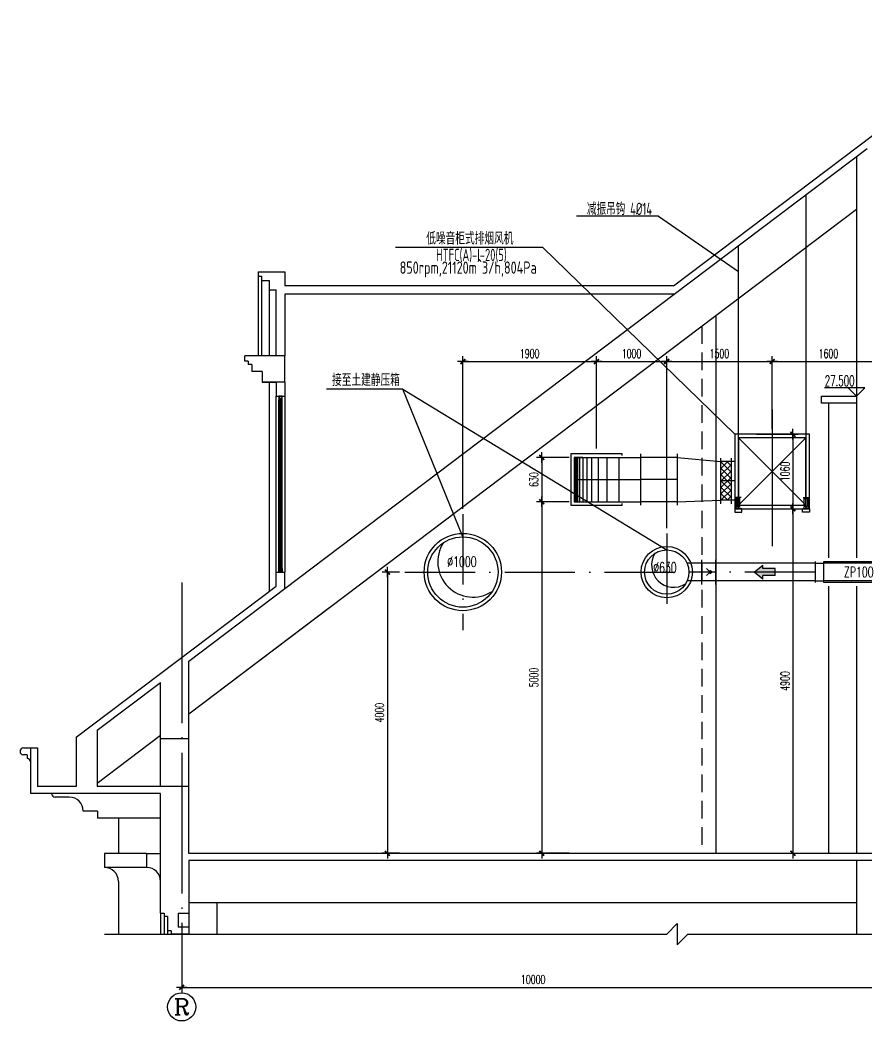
# Model space of a CAD drawing. Extents: x -345393 to -54719, y 203828 to 476815.
# Drawn here: x -92616 to -80581, y 221201 to 235435 of the extents above; entities that cross this region are included whole.
import ezdxf
from ezdxf.enums import TextEntityAlignment as Align

# ---------------------------------------------------------------- set-up
doc = ezdxf.new("R2010")
doc.units = 0
doc.header["$LTSCALE"] = 1000
doc.header["$MEASUREMENT"] = 0
for name, pattern in [('CHENG_DOTE', [1.42, 1, -0.2, 0.02, -0.2]), ('DOTE', [2.42, 2, -0.2, 0.02, -0.2]), ('HIDDEN', [0.375, 0.25, -0.125])]:
    doc.linetypes.add(name, pattern=pattern)
doc.layers.get('0').update_dxf_attribs({"color": 252, "linetype": 'CONTINUOUS'})
doc.layers.get('Defpoints').update_dxf_attribs({"color": 252, "linetype": 'CONTINUOUS'})
for name, color, linetype in [('A-卫生间', 252, 'CONTINUOUS'), ('A-墙线', 252, 'CONTINUOUS'), ('A-立面看线', 252, 'CONTINUOUS'), ('A-装饰构件', 252, 'CONTINUOUS'), ('AXIS', 252, 'CONTINUOUS'), ('AXIS_TEXT', 252, 'CONTINUOUS'), ('DOTE', 250, 'DOTE'), ('WALL', 252, 'CONTINUOUS'), ('WINDOW', 252, 'CONTINUOUS'), ('暖通-风-标注', 160, 'CONTINUOUS'), ('暖通-风-法兰', 2, 'CONTINUOUS'), ('暖通-风-管径', 201, 'CONTINUOUS'), ('暖通-风-设备', 40, 'CONTINUOUS'), ('暖通-风-说明', 3, 'CONTINUOUS'), ('暖通-风-轴线', 5, 'CHENG_DOTE'), ('暖通-风-阀门', 7, 'CONTINUOUS'), ('暖通-风-风管', 4, 'CONTINUOUS'), ('门窗', 252, 'CONTINUOUS')]:
    doc.layers.add(name, color=color, linetype=linetype)
doc.styles.add('_TCH_AXIS', font='COMPLEX', dxfattribs={"bigfont": 'GBCBIG'})
doc.styles.add('COMPLEX', font='COMPLEX')
doc.styles.add('HZ-ZGBZ', font='romanc.shx', dxfattribs={"width": 0.65, "bigfont": '0hztxt.shx'})
doc.styles.add('NT3', font='romans.shx', dxfattribs={"width": 0.65, "bigfont": 'hztxt.shx'})
doc.styles.add('NT4', font='tssdeng.shx', dxfattribs={"width": 0.65, "bigfont": 'tssdchn.shx'})
doc.dimstyles.new('暖-标注50', dxfattribs={"dimscale": 0.5, "dimtxt": 250, "dimasz": 1, "dimexe": 150, "dimexo": 150, "dimgap": 100, "dimtad": 1, "dimdec": 0, "dimdsep": 46, "dimtxsty": 'HZ-ZGBZ', "dimblk": '_DIMX', "dimcen": 0.09, "dimclrt": 7, "dimadec": 0, "dimazin": 0, "dimtfac": 1, "dimtdec": 0, "dimtix": 1, "dimtmove": 2, "dimatfit": 3, "dimldrblk": '_DIMX', "dimfxl": 0, "dimtolj": 1, "dimtzin": 0, "dimarcsym": 0})

# ---------------------------------------------------------------- blocks, each defined once
blk = doc.blocks.new('_DIMX')
blk.add_line((-150, 0), (150, 0))
at = {"const_width": 50}
blk.add_lwpolyline([(-70, -70), (70, 70)], dxfattribs=at)
blk = doc.blocks.new('*D570')
at = {"layer": 'Defpoints', "color": 0}
for p in [(-90316, 222435), (-80316, 222435), (-80316, 221679)]:
    blk.add_point(p, dxfattribs=at)
at = {"layer": '暖通-风-标注', "color": 0, "lineweight": -2}
for p, q in [((-90316, 222360), (-90316, 221604)), ((-80316, 222360), (-80316, 221604)), ((-90316, 221679), (-80317, 221679))]:
    blk.add_line(p, q, dxfattribs=at)
at = {"layer": '暖通-风-标注', "color": 0, "lineweight": -2, "xscale": 0.5, "yscale": 0.5, "zscale": 0.5, "rotation": 180}
blk.add_blockref('_DIMX', (-90316, 221679), dxfattribs=at)
at = {"layer": '暖通-风-标注', "color": 0, "lineweight": -2, "xscale": 0.5, "yscale": 0.5, "zscale": 0.5}
blk.add_blockref('_DIMX', (-80316, 221679), dxfattribs=at)
at = {"layer": '暖通-风-标注', "color": 7, "insert": (-85316, 221792), "char_height": 125, "attachment_point": 5, "style": 'HZ-ZGBZ'}
blk.add_mtext('\\A1;10000', dxfattribs=at)
blk = doc.blocks.new('*U558', base_point=(605664, 161290))
for p, q in [((605564, 161415), (605564, 161165)), ((605564, 161415), (605764, 161415)), ((605764, 161415), (605764, 161165)), ((605644, 161290), (605700, 161340)), ((605644, 161290), (605700, 161240)), ((605564, 161165), (605764, 161165))]:
    blk.add_line(p, q)
at = {"layer": '暖通-风-法兰'}
for p, q in [((605564, 161465), (605564, 161115)), ((605764, 161465), (605764, 161115))]:
    blk.add_line(p, q, dxfattribs=at)
blk = doc.blocks.new('*U559', base_point=(605664, 161290))
at = {"layer": '暖通-风-阀门', "const_width": 27.2}
blk.add_lwpolyline([(605670, 161290, 1), (605697, 161290, 1)], format="xyb", close=True, dxfattribs=at)
at = {"layer": '暖通-风-阀门', "rotation": 180}
blk.add_blockref('*U558', (605664, 161290), dxfattribs=at)
blk = doc.blocks.new('JIANTOU')
blk.add_hatch(color=256).paths.add_polyline_path([(801, 325), (801, 650), (0, 0), (801, -650), (801, -325), (1927, -325), (1927, 325)])
for p, q in [((801, 650), (0, 0)), ((0, 0), (801, -650)), ((801, 650), (801, 325)), ((1927, 325), (801, 325)), ((1927, 325), (1927, -325)), ((1927, -325), (801, -325)), ((801, -325), (801, -650))]:
    blk.add_line(p, q)
blk = doc.blocks.new('上翻630X630')
at = {"layer": '暖通-风-法兰'}
blk.add_line((-365, 0), (365, 0), dxfattribs=at)
blk.add_lwpolyline([(340, 265), (365, 265), (365, 995), (-365, 995), (-365, 265), (-340, 265)], dxfattribs=at)
at = {"layer": '暖通-风-轴线'}
blk.add_line((0, 945), (0, 0), dxfattribs=at)
at = {"layer": '暖通-风-风管'}
for p, q in [((315, 945), (-315, 945)), ((-315, 945), (-315, 0)), ((315, 945), (315, 0))]:
    blk.add_line(p, q, dxfattribs=at)
at = {"layer": '暖通-风-风管', "color": 74}
for p, q in [((315, 939), (-315, 939)), ((315, 931), (-315, 931)), ((315, 918), (-315, 918)), ((315, 900), (-315, 900)), ((315, 870), (-315, 870)), ((315, 823), (-315, 823)), ((315, 768), (-315, 768)), ((315, 700), (-315, 700)), ((315, 606), (-315, 606)), ((315, 481), (-315, 481)), ((315, 311), (-315, 311))]:
    blk.add_line(p, q, dxfattribs=at)
at = {"layer": '暖通-风-风管'}
blk.add_lwpolyline([(315, 825), (315, 945), (-315, 945), (-315, 825)], dxfattribs=at)
blk = doc.blocks.new('*D574')
at = {"layer": 'Defpoints', "color": 0}
for p in [(-84731, 229215), (-85194, 228585), (-84731, 228585)]:
    blk.add_point(p, dxfattribs=at)
at = {"layer": '暖通-风-标注', "color": 0, "lineweight": -2}
for p, q in [((-84806, 229215), (-85269, 229215)), ((-85194, 229214), (-85194, 228585)), ((-84806, 228585), (-85269, 228585))]:
    blk.add_line(p, q, dxfattribs=at)
at = {"layer": '暖通-风-标注', "color": 0, "lineweight": -2, "xscale": 0.5, "yscale": 0.5, "zscale": 0.5}
for p, rotation in [((-85194, 229215), 90), ((-85194, 228585), 270)]:
    blk.add_blockref('_DIMX', p, dxfattribs=dict(at, rotation=rotation))
at = {"layer": '暖通-风-标注', "color": 7, "insert": (-85307, 228900), "char_height": 125, "attachment_point": 5, "rotation": 90, "style": 'HZ-ZGBZ'}
blk.add_mtext('\\A1;630', dxfattribs=at)
blk = doc.blocks.new('_AXISO')
blk.add_circle((0, 0), 0.5)
at = {"layer": 'AXIS_TEXT', "style": 'COMPLEX', "width": 1.041667}
blk.add_attdef('A', text='', height=0.56, dxfattribs=at).set_placement((-0.25, -0.28), (0.25, -0.28), align=Align.FIT)
blk = doc.blocks.new('fg_xsq02')
for p, q in [((-1, 0.6), (-1, -0.6)), ((-1, 0.5), (-0.8, 0.5)), ((-0.8, 0.6), (-0.8, -0.6)), ((0.8, 0.6), (-0.8, 0.6)), ((0.8, -0.6), (0.8, 0.6)), ((1, 0.5), (0.8, 0.5)), ((1, 0.6), (1, -0.6)), ((-1, -0.5), (-0.8, -0.5)), ((-0.8, -0.6), (0.8, -0.6)), ((1, -0.5), (0.8, -0.5))]:
    blk.add_line(p, q)
at = {"linetype": 'HIDDEN'}
for p, q in [((-0.8, 0.5), (0.8, 0.5)), ((-0.8, -0.5), (0.8, -0.5))]:
    blk.add_line(p, q, dxfattribs=at)
blk = doc.blocks.new('*D648')
at = {"layer": 'Defpoints', "color": 0}
for p in [(-84731, 228585), (-85194, 223585), (-84731, 223585)]:
    blk.add_point(p, dxfattribs=at)
at = {"layer": '暖通-风-标注', "color": 0, "linetype": 'Continuous', "lineweight": -2}
for p, q in [((-84806, 228585), (-85269, 228585)), ((-85194, 228584), (-85194, 223585)), ((-84806, 223585), (-85269, 223585))]:
    blk.add_line(p, q, dxfattribs=at)
at = {"layer": '暖通-风-标注', "color": 0, "lineweight": -2, "xscale": 0.5, "yscale": 0.5, "zscale": 0.5}
for p, rotation in [((-85194, 228585), 90), ((-85194, 223585), 270)]:
    blk.add_blockref('_DIMX', p, dxfattribs=dict(at, rotation=rotation))
at = {"layer": '暖通-风-标注', "color": 7, "insert": (-85307, 226085), "char_height": 125, "attachment_point": 5, "rotation": 90, "style": 'HZ-ZGBZ'}
blk.add_mtext('\\A1;5000', dxfattribs=at)
blk = doc.blocks.new('*D649')
at = {"layer": 'Defpoints', "color": 0}
for p in [(-87141, 227585), (-87390, 223585), (-87141, 223585)]:
    blk.add_point(p, dxfattribs=at)
at = {"layer": '暖通-风-标注', "color": 0, "linetype": 'Continuous', "lineweight": -2}
for p, q in [((-87216, 227585), (-87465, 227585)), ((-87390, 227584), (-87390, 223585)), ((-87216, 223585), (-87465, 223585))]:
    blk.add_line(p, q, dxfattribs=at)
at = {"layer": '暖通-风-标注', "color": 0, "lineweight": -2, "xscale": 0.5, "yscale": 0.5, "zscale": 0.5}
for p, rotation in [((-87390, 227585), 90), ((-87390, 223585), 270)]:
    blk.add_blockref('_DIMX', p, dxfattribs=dict(at, rotation=rotation))
at = {"layer": '暖通-风-标注', "color": 7, "insert": (-87502, 225585), "char_height": 125, "attachment_point": 5, "rotation": 90, "style": 'HZ-ZGBZ'}
blk.add_mtext('\\A1;4000', dxfattribs=at)
blk = doc.blocks.new('*D650')
at = {"layer": 'Defpoints', "color": 0}
for p in [(-84416, 230578), (-84416, 229265), (-86316, 228410)]:
    blk.add_point(p, dxfattribs=at)
at = {"layer": '暖通-风-标注', "color": 0, "linetype": 'Continuous', "lineweight": -2}
for p, q in [((-86316, 228485), (-86316, 230653)), ((-84416, 229340), (-84416, 230653)), ((-86316, 230578), (-84417, 230578))]:
    blk.add_line(p, q, dxfattribs=at)
at = {"layer": '暖通-风-标注', "color": 0, "lineweight": -2, "xscale": 0.5, "yscale": 0.5, "zscale": 0.5, "rotation": 180}
blk.add_blockref('_DIMX', (-86316, 230578), dxfattribs=at)
at = {"layer": '暖通-风-标注', "color": 0, "lineweight": -2, "xscale": 0.5, "yscale": 0.5, "zscale": 0.5}
blk.add_blockref('_DIMX', (-84416, 230578), dxfattribs=at)
at = {"layer": '暖通-风-标注', "color": 7, "insert": (-85366, 230691), "char_height": 125, "attachment_point": 5, "style": 'HZ-ZGBZ'}
blk.add_mtext('\\A1;1900', dxfattribs=at)
blk = doc.blocks.new('*D651')
at = {"layer": 'Defpoints', "color": 0}
for p in [(-83417, 230578), (-84416, 229265), (-83417, 228132)]:
    blk.add_point(p, dxfattribs=at)
at = {"layer": '暖通-风-标注', "color": 0, "linetype": 'Continuous', "lineweight": -2}
for p, q in [((-84416, 229340), (-84416, 230653)), ((-83417, 228207), (-83417, 230653)), ((-84416, 230578), (-83417, 230578))]:
    blk.add_line(p, q, dxfattribs=at)
at = {"layer": '暖通-风-标注', "color": 0, "lineweight": -2, "xscale": 0.5, "yscale": 0.5, "zscale": 0.5, "rotation": 180}
blk.add_blockref('_DIMX', (-84416, 230578), dxfattribs=at)
at = {"layer": '暖通-风-标注', "color": 0, "lineweight": -2, "xscale": 0.5, "yscale": 0.5, "zscale": 0.5}
blk.add_blockref('_DIMX', (-83417, 230578), dxfattribs=at)
at = {"layer": '暖通-风-标注', "color": 7, "insert": (-83917, 230691), "char_height": 125, "attachment_point": 5, "style": 'HZ-ZGBZ'}
blk.add_mtext('\\A1;1000', dxfattribs=at)
blk = doc.blocks.new('*D652')
at = {"layer": 'Defpoints', "color": 0}
for p in [(-81916, 230578), (-81916, 229545), (-83417, 228207)]:
    blk.add_point(p, dxfattribs=at)
at = {"layer": '暖通-风-标注', "color": 0, "linetype": 'Continuous', "lineweight": -2}
for p, q in [((-83417, 228282), (-83417, 230653)), ((-81916, 229620), (-81916, 230653)), ((-83416, 230578), (-81917, 230578))]:
    blk.add_line(p, q, dxfattribs=at)
at = {"layer": '暖通-风-标注', "color": 0, "lineweight": -2, "xscale": 0.5, "yscale": 0.5, "zscale": 0.5, "rotation": 180}
blk.add_blockref('_DIMX', (-83417, 230578), dxfattribs=at)
at = {"layer": '暖通-风-标注', "color": 0, "lineweight": -2, "xscale": 0.5, "yscale": 0.5, "zscale": 0.5}
blk.add_blockref('_DIMX', (-81916, 230578), dxfattribs=at)
at = {"layer": '暖通-风-标注', "color": 7, "insert": (-82667, 230691), "char_height": 125, "attachment_point": 5, "style": 'HZ-ZGBZ'}
blk.add_mtext('\\A1;1500', dxfattribs=at)
blk = doc.blocks.new('*D653')
at = {"layer": 'Defpoints', "color": 0}
for p in [(-80316, 230578), (-80316, 230085), (-81916, 229545)]:
    blk.add_point(p, dxfattribs=at)
at = {"layer": '暖通-风-标注', "color": 0, "linetype": 'Continuous', "lineweight": -2}
for p, q in [((-81916, 229620), (-81916, 230653)), ((-80316, 230160), (-80316, 230653)), ((-81916, 230578), (-80317, 230578))]:
    blk.add_line(p, q, dxfattribs=at)
at = {"layer": '暖通-风-标注', "color": 0, "lineweight": -2, "xscale": 0.5, "yscale": 0.5, "zscale": 0.5, "rotation": 180}
blk.add_blockref('_DIMX', (-81916, 230578), dxfattribs=at)
at = {"layer": '暖通-风-标注', "color": 0, "lineweight": -2, "xscale": 0.5, "yscale": 0.5, "zscale": 0.5}
blk.add_blockref('_DIMX', (-80316, 230578), dxfattribs=at)
at = {"layer": '暖通-风-标注', "color": 7, "insert": (-81116, 230691), "char_height": 125, "attachment_point": 5, "style": 'HZ-ZGBZ'}
blk.add_mtext('\\A1;1600', dxfattribs=at)
blk = doc.blocks.new('*D656')
at = {"layer": 'Defpoints', "color": 0}
for p in [(-82216, 229545), (-82216, 228485), (-81621, 228485)]:
    blk.add_point(p, dxfattribs=at)
at = {"layer": '暖通-风-标注', "color": 0, "linetype": 'Continuous', "lineweight": -2}
for p, q in [((-82141, 229545), (-81546, 229545)), ((-81621, 229544), (-81621, 228485)), ((-82141, 228485), (-81546, 228485))]:
    blk.add_line(p, q, dxfattribs=at)
at = {"layer": '暖通-风-标注', "color": 0, "lineweight": -2, "xscale": 0.5, "yscale": 0.5, "zscale": 0.5}
for p, rotation in [((-81621, 229545), 90), ((-81621, 228485), 270)]:
    blk.add_blockref('_DIMX', p, dxfattribs=dict(at, rotation=rotation))
at = {"layer": '暖通-风-标注', "color": 7, "insert": (-81733, 229015), "char_height": 125, "attachment_point": 5, "rotation": 90, "style": 'HZ-ZGBZ'}
blk.add_mtext('\\A1;1060', dxfattribs=at)
blk = doc.blocks.new('*D657')
at = {"layer": 'Defpoints', "color": 0}
for p in [(-82216, 228485), (-82134, 223585), (-81621, 223585)]:
    blk.add_point(p, dxfattribs=at)
at = {"layer": '暖通-风-标注', "color": 0, "linetype": 'Continuous', "lineweight": -2}
for p, q in [((-82141, 228485), (-81546, 228485)), ((-81621, 228484), (-81621, 223585)), ((-82059, 223585), (-81546, 223585))]:
    blk.add_line(p, q, dxfattribs=at)
at = {"layer": '暖通-风-标注', "color": 0, "lineweight": -2, "xscale": 0.5, "yscale": 0.5, "zscale": 0.5}
for p, rotation in [((-81621, 228485), 90), ((-81621, 223585), 270)]:
    blk.add_blockref('_DIMX', p, dxfattribs=dict(at, rotation=rotation))
at = {"layer": '暖通-风-标注', "color": 7, "insert": (-81733, 226035), "char_height": 125, "attachment_point": 5, "rotation": 90, "style": 'HZ-ZGBZ'}
blk.add_mtext('\\A1;4900', dxfattribs=at)

msp = doc.modelspace()

# ---------------------------------------------------------------- hatches: boundary and pattern name
at = {"layer": '暖通-风-法兰'}
h = msp.add_hatch(dxfattribs=at)
h.set_pattern_fill('ANSI37', color=75, scale=20, style=0)
h.set_pattern_definition([(315, (-10558066.854, 16899691.81), (-44.9012806, -44.9012806), []), (225, (-10558066.854, 16899691.81), (-44.9012806, 44.9012806), [])])
h.paths.add_polyline_path([(-82646.44732, 228604.70098), (-82496.44732, 228604.70098), (-82496.44732, 228879.70098), (-82646.44732, 228879.70098)])
h.paths.add_polyline_path([(-82646.44732, 228879.70098), (-82496.44732, 228879.70098), (-82496.44732, 229154.70098), (-82646.44732, 229154.70098)])

# ---------------------------------------------------------------- linework, layer by layer
at = {"layer": 'A-卫生间'}
for p, q in [((-80716.45719, 233496.03094), (-80716.45719, 230084.70098)), ((-90216.44732, 225566.2559), (-80716.45719, 232744.02622)), ((-88850.14764, 227350.57851), (-83311.13221, 231535.6124)), ((-82716.44732, 231232.92257), (-82716.44732, 223584.70098)), ((-80716.45719, 229984.70098), (-80716.45719, 227784.70098)), ((-80716.45719, 227384.70098), (-80716.45719, 223584.70098)), ((-90216.44732, 225566.2559), (-88206.7406, 227084.70098)), ((-91516.45378, 224584.02879), (-90616.44568, 225264.03491)), ((-80716.45719, 223484.70098), (-80716.45719, 222434.70098)), ((-90216.44732, 222884.70098), (-80716.45719, 222884.70098)), ((-89816.45018, 222884.70098), (-89816.45018, 222434.70098))]:
    msp.add_line(p, q, dxfattribs=at)
at = {"layer": 'A-卫生间', "linetype": 'HIDDEN'}
msp.add_line((-82916.44732, 231081.81145), (-82916.44732, 223584.70098), dxfattribs=at)
at = {"layer": 'A-墙线'}
for p, q in [((-81116.45719, 229984.70098), (-81116.45719, 227784.70098)), ((-81116.45719, 227384.70098), (-81116.45719, 223584.70098))]:
    msp.add_line(p, q, dxfattribs=at)
msp.add_lwpolyline([(-81216.45719, 230084.70098), (-80716.45719, 230084.70098), (-80716.45719, 229984.70098), (-81216.45719, 229984.70098)], close=True, dxfattribs=at)
at = {"layer": 'A-立面看线'}
for p, q in [((-89230.1477, 231793.49721), (-89230.14777, 230660.13898)), ((-89180.1477, 231731.75102), (-89180.14776, 230660.13898)), ((-89070.1477, 231596.64726), (-89070.14776, 230660.13897)), ((-89070.14776, 230285.13914), (-89070.1483, 227309.68734)), ((-88970.14764, 227585.13888), (-88970.14764, 230085.13888)), ((-88850.14764, 230085.13888), (-88850.14764, 227585.13888)), ((-91216.44732, 224084.70098), (-91216.44732, 223584.70098)), ((-90816.44732, 223584.70098), (-91416.44732, 223584.70098)), ((-91416.44732, 223584.70098), (-91416.44732, 223384.70098)), ((-90816.44732, 223384.70098), (-91416.44732, 223384.70098)), ((-91216.44732, 223184.70098), (-91216.44732, 222434.70098))]:
    msp.add_line(p, q, dxfattribs=at)
msp.add_arc((-91416.44732, 223184.70098), 200, 0, 90, dxfattribs=at)
at = {"layer": 'A-装饰构件'}
for p, q in [((-92566.44732, 225084.70098), (-92466.44732, 225084.70098)), ((-92516.44732, 224984.70098), (-92566.44786, 224984.70098)), ((-92516.44732, 224984.70098), (-92516.44732, 224934.70098)), ((-91916.44732, 224384.70098), (-92116.44797, 224384.70098)), ((-91516.44732, 224184.70098), (-91716.44732, 224184.70098)), ((-91516.44732, 224184.70098), (-91516.44732, 224084.70098)), ((-90616.44568, 224084.70098), (-91516.44732, 224084.70098)), ((-90816.44732, 223584.70098), (-90816.44732, 223384.70098)), ((-90816.44732, 223584.70098), (-90616.44732, 223584.70098)), ((-90616.44732, 222734.70098), (-90616.44732, 222434.70098)), ((-90566.44732, 222684.70098), (-90566.44732, 222434.70098)), ((-90516.44732, 222484.70098), (-90516.44732, 222434.70098))]:
    msp.add_line(p, q, dxfattribs=at)
for centre, radius, start, end in [((-92566.44732, 225034.70098), 50, 90, 270), ((-92516.44732, 224884.70098), 50, 0, 90.000265817), ((-92116.44732, 224434.70098), 50, 180, 270), ((-91916.44732, 224184.70098), 200, 0, 90), ((-90816.44732, 223184.70098), 200, 0, 90)]:
    msp.add_arc(centre, radius, start, end, dxfattribs=at)
at = {"layer": 'AXIS'}
msp.add_line((-90316.44732, 222434.70098), (-90316.44732, 221600.80605), dxfattribs=at)
at = {"layer": 'DOTE'}
for p, q in [((-81916.44732, 229897.35401), (-81916.44732, 227954.2618)), ((-90316.44732, 227435.19949), (-90316.44732, 222434.70098))]:
    msp.add_line(p, q, dxfattribs=at)
at = {"layer": 'WALL'}
for p, q in [((-83318.18867, 231655.6124), (-78316.45378, 235434.70098)), ((-83311.1288, 231535.6124), (-80566.45719, 233609.36428)), ((-89230.1477, 231855.6124), (-89230.1477, 231793.49721)), ((-89230.1477, 231855.6124), (-88850.14764, 231855.6124)), ((-89230.1477, 231793.49721), (-89180.1477, 231793.49721)), ((-89180.1477, 231793.49721), (-89180.1477, 231731.75102)), ((-89180.1477, 231731.75102), (-89070.1477, 231731.75102)), ((-89070.1477, 231731.75102), (-89070.1477, 231596.64726)), ((-88850.14764, 231855.6124), (-88850.14764, 231655.6124)), ((-89070.1477, 231596.64726), (-88970.14764, 231596.64726)), ((-88970.14764, 230660.13896), (-88970.14764, 231596.64726)), ((-83318.18867, 231655.6124), (-88850.14764, 231655.6124)), ((-88850.14764, 231535.6124), (-88850.14764, 230660.13896)), ((-83311.1288, 231535.6124), (-88850.14764, 231535.6124)), ((-89420.1477, 230585.13899), (-89420.1477, 230660.13899)), ((-88850.14764, 230660.13896), (-89420.1477, 230660.13899)), ((-88850.14764, 230285.13911), (-88850.14764, 230660.13896)), ((-89370.1477, 230585.13899), (-89420.1477, 230585.13899)), ((-89370.1477, 230585.13899), (-89370.14771, 230535.13899)), ((-89320.14771, 230535.13899), (-89370.14771, 230535.13899)), ((-89320.14771, 230535.13899), (-89320.14773, 230435.13899)), ((-89170.14773, 230435.13898), (-89320.14773, 230435.13899)), ((-89170.14773, 230435.13898), (-89170.14776, 230285.13915)), ((-89170.14774, 230395.16869), (-89170.14776, 230285.1388)), ((-88850.14764, 230285.13911), (-89170.14776, 230285.13915)), ((-89170.14776, 230285.1388), (-88970.14764, 230285.1388)), ((-88970.14764, 230285.1388), (-88970.14764, 230085.13888)), ((-88850.14764, 230285.13911), (-88850.14764, 230085.13888)), ((-88970.14764, 230085.13888), (-88850.14764, 230085.13888)), ((-88970.14764, 227385.24339), (-88970.14764, 227585.13888)), ((-88970.14764, 227585.13888), (-88850.14764, 227585.13888)), ((-88850.14764, 227350.57594), (-88850.14764, 227585.13888)), ((-91816.45378, 225234.70098), (-88970.14764, 227385.24339)), ((-90216.44732, 226318.26063), (-88850.14764, 227350.57594)), ((-90216.44732, 223584.70098), (-90216.44732, 226318.26063)), ((-91516.45378, 225336.03352), (-90616.44568, 226016.03964)), ((-90616.44568, 224534.70098), (-90616.44568, 226016.03964)), ((-91516.45378, 225336.03352), (-91516.45378, 224534.70098)), ((-91816.45378, 225234.70098), (-91816.45378, 224534.70098)), ((-90616.44568, 225216.03964), (-90216.44732, 225216.03964)), ((-92466.44732, 225084.70098), (-92466.44732, 224434.70098)), ((-92466.44732, 225084.70098), (-92366.44732, 225084.70098)), ((-92366.44732, 225084.70098), (-92366.44732, 224534.70098)), ((-91816.45378, 224534.70098), (-92366.44732, 224534.70098)), ((-90216.44732, 224534.70098), (-91516.45378, 224534.70098)), ((-90616.44568, 224434.70098), (-92466.44732, 224434.70098)), ((-90616.44732, 222734.70098), (-90616.44568, 224434.70098)), ((-80416.45719, 223484.70098), (-90216.44875, 223484.70098)), ((-75316.44732, 223584.70098), (-90216.44732, 223584.70098)), ((-90216.44732, 223484.70098), (-90216.44732, 222434.70098)), ((-90616.44732, 222734.70098), (-90566.44732, 222734.70098)), ((-90566.44732, 222734.70098), (-90566.44732, 222684.70098)), ((-90516.44732, 222684.70098), (-90566.44732, 222684.70098)), ((-90516.44732, 222684.70098), (-90516.44732, 222484.70098)), ((-90366.44732, 222734.70098), (-90366.44732, 222534.70098)), ((-90366.44732, 222734.70098), (-90216.44732, 222734.70098)), ((-90466.44732, 222484.70098), (-90516.44732, 222484.70098)), ((-90466.44732, 222484.70098), (-90466.44732, 222434.70098)), ((-90216.44732, 222534.70098), (-90366.44732, 222534.70098)), ((-90216.44732, 222434.70098), (-90466.44732, 222434.70098))]:
    msp.add_line(p, q, dxfattribs=at)
at = {"layer": 'WINDOW'}
for p, q in [((-88935.14765, 230035.13888), (-88917.64764, 230035.13888)), ((-88935.14764, 230085.13888), (-88935.14764, 230035.13888)), ((-88885.14764, 230085.13888), (-88935.14764, 230085.13888)), ((-88935.14764, 227635.13888), (-88935.14764, 230035.13888)), ((-88931.14764, 230081.13888), (-88931.14764, 230039.13888)), ((-88889.14764, 230081.13888), (-88931.14764, 230081.13888)), ((-88931.14764, 230039.13888), (-88921.64764, 230039.13888)), ((-88921.64764, 230059.13888), (-88898.64764, 230059.13888)), ((-88921.64764, 230039.13888), (-88921.64764, 230059.13888)), ((-88917.64764, 230055.13888), (-88902.64764, 230055.13888)), ((-88917.64764, 230035.13888), (-88917.64764, 230055.13888)), ((-88902.64764, 230055.13888), (-88902.64764, 230035.13888)), ((-88902.64764, 230035.13888), (-88885.14764, 230035.13888)), ((-88898.64764, 230059.13888), (-88898.64764, 230039.13888)), ((-88898.64764, 230039.13888), (-88889.14764, 230039.13888)), ((-88889.14764, 230039.13888), (-88889.14764, 230081.13888)), ((-88885.14765, 227635.13888), (-88885.14764, 230035.13888)), ((-88885.14764, 230035.13888), (-88885.14764, 230085.13888)), ((-88935.14765, 227635.13888), (-88917.64764, 227635.13888)), ((-88935.14764, 227585.13888), (-88935.14764, 227635.13888)), ((-88931.14764, 227631.13888), (-88921.64764, 227631.13888)), ((-88931.14764, 227589.13888), (-88931.14764, 227631.13888)), ((-88921.64764, 227631.13888), (-88921.64764, 227611.13888)), ((-88921.64764, 227611.13888), (-88898.64764, 227611.13888)), ((-88917.64764, 227635.13888), (-88917.64764, 227615.13888)), ((-88917.64764, 227615.13888), (-88902.64764, 227615.13888)), ((-88902.64764, 227635.13888), (-88885.14764, 227635.13888)), ((-88902.64764, 227615.13888), (-88902.64764, 227635.13888)), ((-88898.64764, 227631.13888), (-88889.14764, 227631.13888)), ((-88898.64764, 227611.13888), (-88898.64764, 227631.13888)), ((-88889.14764, 227631.13888), (-88889.14764, 227589.13888)), ((-88885.14764, 227635.13888), (-88885.14764, 227585.13888)), ((-88885.14764, 227585.13888), (-88935.14764, 227585.13888)), ((-88889.14764, 227589.13888), (-88931.14764, 227589.13888))]:
    msp.add_line(p, q, dxfattribs=at)
at = {"layer": '暖通-风-标注', "const_width": 20}
for points in [[(-81436.44732, 228484.70098), (-81436.44732, 232952.0384)], [(-82396.44732, 228484.70098), (-82396.44732, 232226.70507)]]:
    msp.add_lwpolyline(points, dxfattribs=at)
at = {"layer": '暖通-风-标注'}
for points in [[(-82358.94732, 228644.70098), (-82433.94732, 228644.70098), (-82433.94732, 228494.70098), (-82358.94732, 228494.70098)], [(-81473.94732, 228644.70098), (-81398.94732, 228644.70098), (-81398.94732, 228494.70098), (-81473.94732, 228494.70098)], [(-91416.44732, 222434.70098), (-83416.44732, 222434.70098), (-83266.46997, 222584.67832), (-83266.42467, 222284.72363), (-83116.44732, 222434.70098), (-75116.44732, 222434.70098)]]:
    msp.add_lwpolyline(points, dxfattribs=at)
for points in [[(-82418.94732, 228517.20098), (-82373.94732, 228517.20098), (-82373.94732, 228629.70098), (-82418.94732, 228629.70098)], [(-81413.94732, 228517.20098), (-81458.94732, 228517.20098), (-81458.94732, 228629.70098), (-81413.94732, 228629.70098)], [(-82446.44732, 228434.70098), (-82346.44732, 228434.70098), (-82346.44732, 228484.70098), (-82446.44732, 228484.70098)], [(-81386.44732, 228434.70098), (-81486.44732, 228434.70098), (-81486.44732, 228484.70098), (-81386.44732, 228484.70098)]]:
    msp.add_lwpolyline(points, close=True, dxfattribs=at)
at = {"layer": '暖通-风-法兰'}
for p, q in [((-83269.41154, 229264.70098), (-83269.41154, 228534.70098)), ((-82646.44732, 228554.70098), (-82646.44732, 229204.70098)), ((-82496.44732, 228554.70098), (-82496.44732, 229204.70098))]:
    msp.add_line(p, q, dxfattribs=at)
for centre, radius in [((-86316.44732, 227584.70098), 550), ((-83416.44732, 227584.70098), 365)]:
    msp.add_circle(centre, radius, dxfattribs=at)
for centre, radius, start, end in [((-86173.09534, 227728.05296), 500, 146.696666244, 303.303333755), ((-83317.20488, 227683.94342), 315, 147.872238107, 302.127761892)]:
    msp.add_arc(centre, radius, start, end, dxfattribs=at)
at = {"layer": '暖通-风-设备'}
msp.add_lwpolyline([(-81386.44732, 228484.70098), (-81386.44732, 229544.70098), (-82446.44732, 229544.70098), (-82446.44732, 228484.70098)], close=True, dxfattribs=at)
at = {"layer": '暖通-风-说明'}
for p, q in [((-83535.36177, 232647.31184), (-84700.78899, 232647.31184)), ((-83535.36177, 232647.31184), (-82396.44732, 231857.51285)), ((-85176.71215, 232200.29601), (-87275.38336, 232200.29601)), ((-85176.71215, 232200.29601), (-82446.44732, 229544.70098)), ((-87172.04269, 230186.76151), (-88258.52527, 230186.76151)), ((-86316.44732, 228084.70098), (-87172.04269, 230186.76151)), ((-87172.04269, 230186.76151), (-83416.90783, 227899.70064)), ((-80596.44427, 230204.70098), (-81172.81057, 230204.70098)), ((-80716.44427, 230084.70098), (-80836.44427, 230204.70098)), ((-80716.44427, 230084.70098), (-80596.44427, 230204.70098)), ((-82396.44732, 229494.70098), (-81436.44732, 228534.70098)), ((-82396.44732, 228534.70098), (-81436.44732, 229494.70098))]:
    msp.add_line(p, q, dxfattribs=at)
msp.add_lwpolyline([(-81436.44732, 228534.70098), (-81436.44732, 229494.70098), (-82396.44732, 229494.70098), (-82396.44732, 228534.70098)], close=True, dxfattribs=at)
at = {"layer": '暖通-风-轴线'}
for p, q in [((-83269.41154, 228899.70098), (-83786.44732, 228899.70098)), ((-82446.44732, 228879.70098), (-82646.44732, 228879.70098)), ((-86316.44732, 228409.70098), (-86316.44732, 226759.70098)), ((-83416.90783, 228132.20098), (-83416.90783, 227025.62224)), ((-87141.44732, 227584.70098), (-83091.34423, 227584.70098)), ((-81302.96364, 227584.70098), (-83101.44732, 227584.70098))]:
    msp.add_line(p, q, dxfattribs=at)
at = {"layer": '暖通-风-风管'}
for p, q in [((-83269.41154, 229214.70098), (-83786.44732, 229214.70098)), ((-83269.41154, 229214.70098), (-82646.44732, 229154.70098)), ((-82446.44732, 229154.70098), (-82646.44732, 229154.70098)), ((-83269.41154, 228584.70098), (-82646.44732, 228604.70098)), ((-82446.44732, 228604.70098), (-82646.44732, 228604.70098)), ((-83269.41154, 228584.70098), (-83786.44732, 228584.70098)), ((-81302.96364, 227709.70098), (-83127.31067, 227709.70098)), ((-81302.96364, 227459.70098), (-83127.31067, 227459.70098))]:
    msp.add_line(p, q, dxfattribs=at)
for centre, radius in [((-86316.44732, 227584.70098), 500), ((-83416.44732, 227584.70098), 315)]:
    msp.add_circle(centre, radius, dxfattribs=at)
at = {"layer": '门窗'}
for p, q in [((-88917.64765, 227635.13888), (-88917.64764, 230035.13888)), ((-88902.64765, 227615.13888), (-88902.64764, 230035.13888))]:
    msp.add_line(p, q, dxfattribs=at)

# ---------------------------------------------------------------- block references
at = {"layer": 'AXIS'}
ref = msp.add_blockref('_AXISO', (-90316.44732, 221400.80605), dxfattribs=dict(at, xscale=400, yscale=400, zscale=400))
ref.add_attrib('A', 'R', dxfattribs={"layer": 'AXIS_TEXT', "height": 226.27417, "style": '_TCH_AXIS', "width": 1.166667}).set_placement((-90429.5844, 221287.66897), (-90203.31023, 221287.66897), align=Align.FIT)
at = {"layer": '暖通-风-设备', "xscale": -600, "yscale": 250, "zscale": 600}
msp.add_blockref('fg_xsq02', (-80702.96364, 227584.70098), dxfattribs=at)
at = {"layer": '暖通-风-说明', "xscale": -0.1538561824709177, "yscale": 0.1538561824709177, "zscale": 0.1538561829212204, "rotation": 180}
msp.add_blockref('JIANTOU', (-82170.86777, 227584.70098), dxfattribs=at)
at = {"layer": '暖通-风-阀门'}
msp.add_blockref('*U559', (-82816.44732, 227584.70098), dxfattribs=at)
at = {"layer": '暖通-风-风管', "rotation": 90}
msp.add_blockref('上翻630X630', (-83786.44732, 228899.70098), dxfattribs=at)

# ---------------------------------------------------------------- texts
at = {"layer": '暖通-风-管径', "style": 'NT3', "width": 0.65}
for s, p in [('%%C1000', (-86329.78144, 227731.92964)), ('%%C630', (-83441.48119, 227647.95728)), ('ZP100', (-80683.67698, 227584.70098))]:
    msp.add_text(s, height=150, dxfattribs=at).set_placement(p, align=Align.MIDDLE)
at = {"layer": '暖通-风-说明', "style": 'NT4', "width": 0.65}
msp.add_text('减振吊钩 4%%c14', height=175, dxfattribs=at).set_placement((-84551.75034, 232661.49444))
at = {"layer": '暖通-风-说明', "style": 'NT4'}
for s, width, p in [('低噪音柜式排烟风机', 0.75, (-86217.54596, 232242.00484)), ('HTFC(A)-I-20(5)', 0.65, (-86195.43836, 232007.28776)), ('850rpm,21120m^ 3/h,804Pa', 0.75, (-86240.57491, 231826.40991)), ('接至土建静压箱', 0.75, (-87695.52026, 230228.47035))]:
    msp.add_text(s, height=175, dxfattribs=dict(at, width=width)).set_placement(p, align=Align.CENTER)
at = {"layer": '暖通-风-说明', "style": 'HZ-ZGBZ', "width": 0.6}
msp.add_text('27.500', height=150, dxfattribs=at).set_placement((-80956.35276, 230303.47206), align=Align.MIDDLE)

# ---------------------------------------------------------------- dimensions: what is measured, and where the dimension line sits
at = {"layer": '暖通-风-标注'}
for base, p1, p2, picture, middle in [((-84416.44732, 230578.19763), (-86316.44732, 228409.70098), (-84416.44732, 229264.70098), '*D650', (-85366.44732, 230690.69763)), ((-83416.90783, 230578.19763), (-84416.44732, 229264.70098), (-83416.90783, 228132.20098), '*D651', (-83916.67757, 230690.69763)), ((-81916.44732, 230578.19763), (-83416.90783, 228207.20098), (-81916.44732, 229544.70098), '*D652', (-82666.67757, 230690.69763)), ((-80316.44732, 230578.19763), (-81916.44732, 229544.70098), (-80316.44732, 230084.70098), '*D653', (-81116.44732, 230690.69763))]:
    dim = msp.add_linear_dim(base=base, p1=p1, p2=p2, dimstyle='暖-标注50', override={"dimfxl": 250}, dxfattribs=at)
    dim.commit()
    dim.dimension.update_dxf_attribs({"geometry": picture, "text_midpoint": middle})
for base, p1, p2, picture, middle in [((-81620.95897, 228484.70098), (-82215.59809, 229544.70098), (-82215.59809, 228484.70098), '*D656', (-81733.45897, 229014.70098)), ((-85194.42117, 223584.70098), (-84731.44732, 228584.70098), (-84731.44732, 223584.70098), '*D648', (-85306.92117, 226084.70098)), ((-81620.95897, 223584.70098), (-82215.59809, 228484.70098), (-82134.35326, 223584.70098), '*D657', (-81733.45897, 226034.70098)), ((-87389.9129, 223584.70098), (-87141.44732, 227584.70098), (-87141.44732, 223584.70098), '*D649', (-87502.4129, 225584.70098))]:
    dim = msp.add_linear_dim(base=base, p1=p1, p2=p2, angle=90, dimstyle='暖-标注50', override={"dimfxl": 250}, dxfattribs=at)
    dim.commit()
    dim.dimension.update_dxf_attribs({"geometry": picture, "text_midpoint": middle})
dim = msp.add_linear_dim(base=(-85194.42117, 228584.70098), p1=(-84731.44732, 229214.70098), p2=(-84731.44732, 228584.70098), angle=90, dimstyle='暖-标注50', dxfattribs=at)
dim.commit()
dim.dimension.update_dxf_attribs({"geometry": '*D574', "text_midpoint": (-85306.92117, 228899.70098)})
dim = msp.add_linear_dim(base=(-80316.44732, 221679.43868), p1=(-90316.44732, 222434.70098), p2=(-80316.44732, 222434.70098), dimstyle='暖-标注50', dxfattribs=at)
dim.commit()
dim.dimension.update_dxf_attribs({"geometry": '*D570', "text_midpoint": (-85316.44732, 221791.93868)})

doc.saveas('drawing.dxf')
